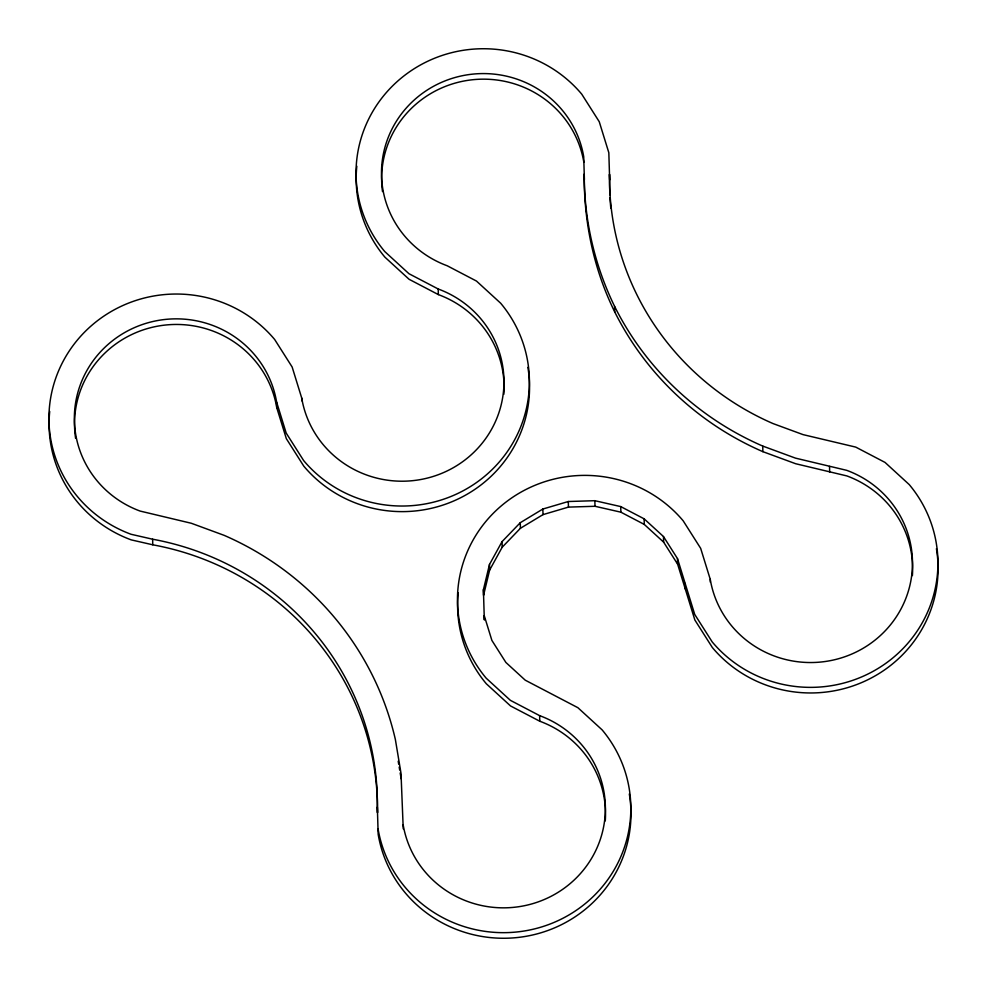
<?xml version="1.0" encoding="UTF-8"?>
<svg xmlns="http://www.w3.org/2000/svg" width="987" height="987" viewBox="0 0 987 987"><rect width="100%" height="100%" fill="white"/><g stroke="black" fill="none" stroke-linecap="round" stroke-linejoin="round"><path stroke-width="1.48" d="M489.49 564.465L489.638 570.054L483.556 595.297L483.408 589.708L489.49 564.465L502.062 541.616L520.272 522.703L542.862 509.033L568.302 501.519L594.853 500.693L620.724 506.59L644.129 518.829L663.486 536.558L677.477 558.58L694.712 614.407L712.207 641.932A127.224 124.115 -1.5 0 0 891.224 659.242A127.224 124.115 -1.5 0 0 909.212 484.568L885.018 462.409L855.754 447.111L803.073 434.625L773.031 423.571A276.2 269.451 -1.5 0 1 609.51 174.292L609.658 179.881A276.2 269.451 -1.5 0 0 609.88 194.809M489.638 570.054L502.21 547.205L520.408 528.292L543.01 514.622L568.45 507.108L595.001 506.282L620.872 512.179L644.277 524.418L663.634 542.147L677.625 564.169L694.86 619.996L712.343 647.521A127.224 124.115 -1.5 0 0 863.131 681.931A127.224 124.115 -1.5 0 0 936.416 548.71M912.395 575.618A101.784 99.292 -1.5 0 0 846.895 475.931L795.67 463.73L762.877 451.664A301.454 294.077 -1.5 0 1 614.728 311.929C593.643 269.155 583.749 221.606 584.255 174.008C584.07 219.756 594.532 265.219 614.58 306.34A301.454 294.077 -1.5 0 0 762.741 446.075L795.522 458.141L846.747 470.343A101.784 99.292 -1.5 0 1 875.124 640.045A101.784 99.292 -1.5 0 1 710.258 579.357L700.671 548.353L683.189 520.828A127.224 124.115 -1.5 0 0 504.16 503.506A127.224 124.115 -1.5 0 0 486.184 678.18L510.378 700.338L539.63 715.637A101.784 99.292 -1.5 0 1 568.018 885.339A101.784 99.292 -1.5 0 1 403.14 824.651M629.311 793.992A127.224 124.115 -1.5 0 1 524.22 936.614A127.224 124.115 -1.5 0 1 378.169 834.274L377.342 807.119A276.2 269.451 -1.5 0 0 152.627 539.21L131.098 534.288A127.224 124.115 -1.5 0 1 72.878 345.795A127.224 124.115 -1.5 0 1 274.657 339.479L292.14 367.004L301.714 398.02L301.788 400.808M377.342 807.119L377.49 812.708A276.2 269.451 -1.5 0 0 152.775 544.799L131.246 539.889A127.224 124.115 -1.5 0 1 49.708 411.505M301.714 398.02A101.784 99.292 -1.5 0 0 466.592 458.708A101.784 99.292 -1.5 0 0 438.203 288.994L408.951 273.707L384.745 251.537A127.224 124.115 -1.5 0 1 402.733 76.863A127.224 124.115 -1.5 0 1 581.762 94.184L599.245 121.709L608.831 152.726L609.658 179.881M503.851 394.269A101.784 99.292 -1.5 0 0 438.351 294.595L409.099 279.296L384.893 257.138A127.224 124.115 -1.5 0 1 356.813 166.211M605.278 820.913A101.784 99.292 -1.5 0 0 539.778 721.226L510.526 705.939L486.32 683.769A127.224 124.115 -1.5 0 1 458.239 592.842M403.239 828.809L401.006 773.24L395.368 739.497A301.454 294.077 -1.5 0 0 224.123 535.336L191.33 523.27L140.105 511.069A101.784 99.292 -1.5 0 1 111.728 341.354A101.784 99.292 -1.5 0 1 276.607 402.042L286.181 433.059L303.663 460.584A127.224 124.115 -1.5 0 0 482.692 477.905A127.224 124.115 -1.5 0 0 500.68 303.231L476.474 281.061L447.222 265.774A101.784 99.292 -1.5 0 1 418.846 96.072A101.784 99.292 -1.5 0 1 583.712 156.748L584.403 179.597M276.607 402.042L276.742 407.643L286.329 438.647L303.811 466.172A127.224 124.115 -1.5 0 0 454.6 500.594A127.224 124.115 -1.5 0 0 527.885 367.361M398.205 761.211L398.699 764.148M399.192 767.084L399.686 770.02M400.179 772.957L401.154 778.829M483.408 589.708L484.321 619.676M829.524 466.407L829.672 472.008M762.741 446.075L762.877 451.664M710.258 579.357L710.319 582.157M685.138 583.391L685.286 588.98M677.477 558.58L677.625 564.169M663.486 536.558L663.634 542.147M644.129 518.829L644.277 524.418M620.724 506.59L620.872 512.179M614.58 306.34L614.728 311.929M594.853 500.693L595.001 506.282M568.302 501.519L568.45 507.108M542.862 509.033L543.01 514.622M539.63 715.637L539.778 721.226M520.272 522.703L520.408 528.292M502.062 541.616L502.21 547.205M484.333 619.811L484.235 615.617L491.896 640.427L505.875 662.437L525.232 680.179L577.901 707.704L602.107 729.862A127.224 124.115 -1.5 0 1 555.878 921.636A127.224 124.115 -1.5 0 1 378.033 828.685M438.203 288.994L438.351 294.595M152.627 539.21L152.775 544.799M382.5 191.564A101.784 99.292 -1.5 0 1 468.554 80.243A101.784 99.292 -1.5 0 1 583.86 162.349M610.805 208.22A276.2 269.451 -1.5 0 1 610.028 197.795M75.604 438.364A101.784 99.292 -1.5 0 1 160.671 325.648A101.784 99.292 -1.5 0 1 276.742 407.643"/></g></svg>
